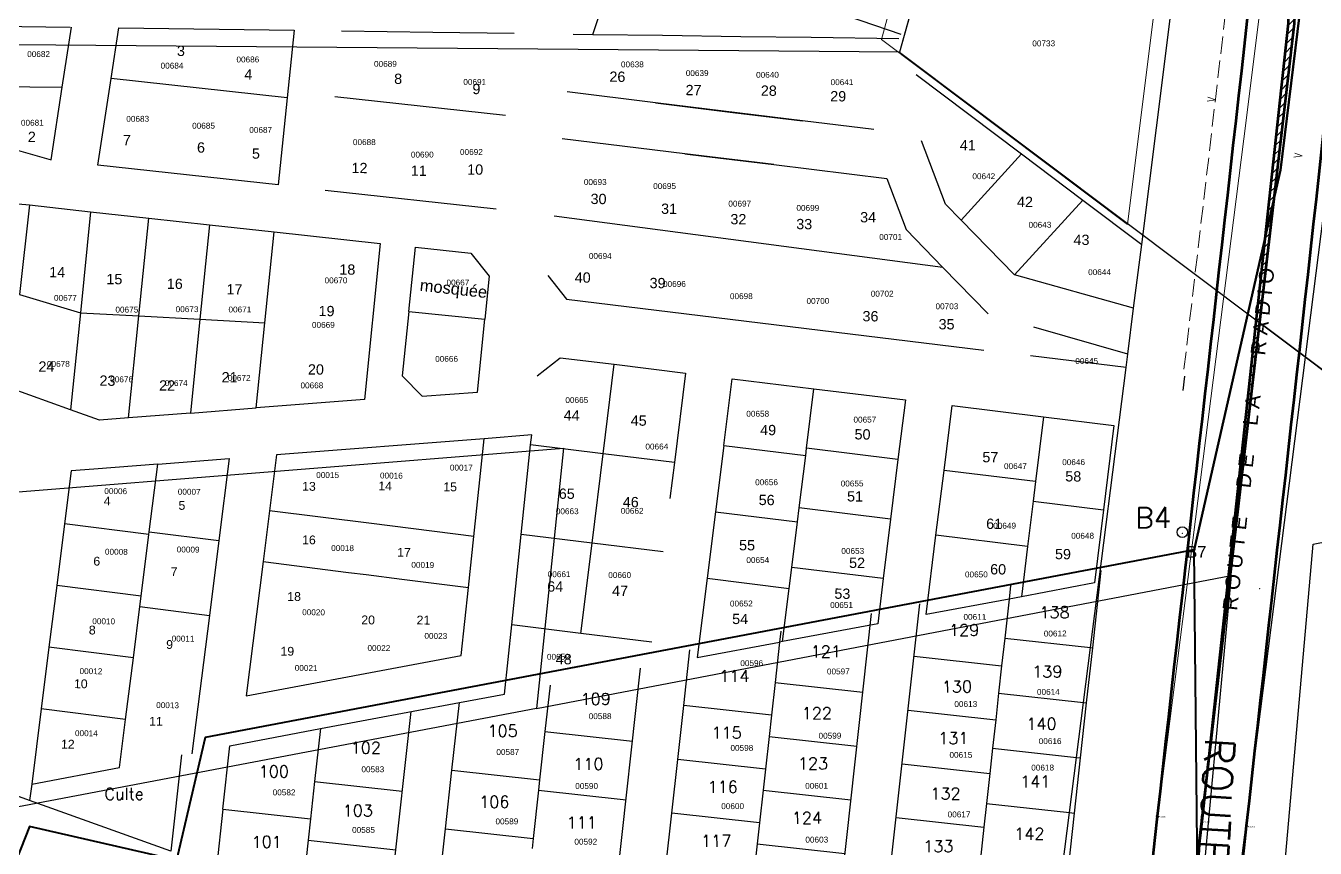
# Model space of a CAD drawing. Header units: metres. Extents: x 0 to 1324930, y 0 to 1631912.
# Drawn here: x 253410.3 to 253629.8, y 1630936.3 to 1631076.2 of the extents above; entities that cross this region are included whole.
import ezdxf
from ezdxf.enums import TextEntityAlignment as Align

# ---------------------------------------------------------------- set-up
doc = ezdxf.new("R2010")
doc.units = ezdxf.units.M
doc.header["$MEASUREMENT"] = 0
doc.linetypes.add('DGN Style 3', pattern=[4.156684, 2.96906, -1.187624])
for name, color, linetype, lineweight in [('[CPT ]PLATEAU$2-NOM (14)', 7, 'Continuous', 0), ('LESTF', 1, 'Continuous', 0), ('LimiteTF', 4, 'Continuous', 13), ('LOTIS', 7, 'Continuous', 0), ('morcellements', 5, 'Continuous', 13), ('numéros', 5, 'Continuous', 0), ('Voirie', 252, 'Continuous', 0)]:
    doc.layers.add(name, color=color, linetype=linetype, lineweight=lineweight)
for name, color, linetype in [('A_revoir_niveau_0', 7, 'Continuous'), ('limites_parcelles', 7, 'Continuous'), ('limites_sections', 7, 'Continuous'), ('limites_tf', 7, 'Continuous'), ('numero_lot', 7, 'Continuous'), ('numero_parcelle', 7, 'Continuous'), ('toponymie', 7, 'Continuous')]:
    doc.layers.add(name, color=color, linetype=linetype)
doc.layers.add('Lignes HT Vectorisées', color=6, linetype='Continuous', lineweight=0, true_color=0xff00ff)
doc.styles.get("Standard").update_dxf_attribs({"font": 'txt.shx'})
doc.styles.add('Style-Arial', font='arial.ttf')
doc.styles.add('Style-WORKING', font='WORKING.shx')

# ---------------------------------------------------------------- blocks, each defined once
blk = doc.blocks.new('*U84')
at = {"layer": 'LimiteTF', "color": 5, "linetype": 'Continuous', "lineweight": 30}
for p, q in [((-172.204134, 175.614969), (-143.154134, 181.324969)), ((-183.874134, 43.544969), (-172.204134, 175.614969))]:
    blk.add_line(p, q, dxfattribs=at)

msp = doc.modelspace()

# ---------------------------------------------------------------- hatches: boundary and pattern name
at = {"layer": 'voirie', "linetype": 'Continuous', "lineweight": 0}
h = msp.add_hatch(dxfattribs=at)
h.set_pattern_fill('HATCH', style=0, pattern_type=2)
h.set_pattern_definition([(44.628, (253610.4372, 1630940.8711), (-0.702501, 0.711683), [])])
h.paths.add_polyline_path([(253610.43722, 1630940.8711), (253610.52885, 1630941.65491), (253610.55743, 1630941.9033), (253610.6595, 1630942.7834), (253610.74381, 1630943.51963), (253610.83593, 1630944.28185), (253610.96553, 1630945.39767), (253611.11778, 1630946.7048), (253611.30402, 1630948.30122), (253611.55842, 1630950.50224), (253611.80602, 1630952.59608), (253612.0807, 1630954.97542), (253612.36107, 1630957.3486), (253612.86855, 1630961.7227), (253616.11986, 1630989.55966), (253626.25528, 1631076.52226), (253627.42188, 1631106.64633), (253625.64586, 1631132.98641), (253626.37453, 1631106.75013), (253625.12978, 1631076.60357)])
h = msp.add_hatch(dxfattribs=at)
h.set_pattern_fill('HATCH', style=0, pattern_type=2)
h.set_pattern_definition([(44.628, (253596.0676, 1630814.1886), (-0.702501, 0.711683), [])])
h.paths.add_polyline_path([(253596.53554, 1630823.60088), (253593.9391, 1630799.97724), (253595.27206, 1630799.96659), (253597.61327, 1630823.40288), (253610.43722, 1630940.8711)])

# ---------------------------------------------------------------- linework, layer by layer
at = {"layer": 'A_revoir_niveau_0', "ltscale": 39.37}
for p, q in [((253545.36166, 1630895.99321), (253554.22698, 1630976.19984)), ((253554.20435, 1630903.14601), (253562.46154, 1630977.85067)), ((253508.57951, 1630909.24964), (253514.95136, 1630966.89727)), ((253471.79735, 1630922.50607), (253475.88898, 1630959.52405)), ((253443.85788, 1630942.91529), (253442.7588, 1630932.97167))]:
    msp.add_line(p, q, dxfattribs=at)
at = {"layer": 'A_revoir_niveau_0', "color": 7, "ltscale": 39.37, "flags": 128}
msp.add_lwpolyline([(253607.52287, 1631016.5787), (253607.20114, 1631014.12527)], dxfattribs=at)
at = {"layer": 'A_revoir_niveau_0', "color": 7, "ltscale": 39.37}
msp.add_circle((253607.14324, 1630990.04731), 0.9, dxfattribs=at)
at = {"layer": 'LESTF', "ltscale": 39.37}
for p in [(253607.15429, 1630989.81561), (253620.32624, 1630980.40981)]:
    msp.add_point(p, dxfattribs=at)
at = {"layer": 'Lignes HT Vectorisées', "color": 5, "flags": 128}
msp.add_lwpolyline([(253756.66915, 1629670.28747), (253861.6214, 1629827.96483), (253775.88294, 1630131.98512), (253683.84738, 1630461.07475), (253586.37462, 1630811.1062), (253617.63126, 1631056.92065), (253648.5016, 1631303.4799), (253822.38623, 1631416.29853), (253967.16361, 1631512.85749)], dxfattribs=at)
at = {"layer": 'limites_parcelles'}
for p, q in [((253602.74925, 1631058.79846), (253612.42697, 1631136.09373)), ((253506.81728, 1631074.6968), (253512.22724, 1631090.80559)), ((253512.22724, 1631090.80559), (253559.24909, 1631074.7535)), ((253401.39788, 1631076.124), (253417.83813, 1631075.90143)), ((253416.52178, 1631065.69481), (253418.07057, 1631075.89828)), ((253424.83939, 1631067.18362), (253426.14559, 1631075.78896)), ((253426.14559, 1631075.78896), (253456.01344, 1631075.3846)), ((253456.01344, 1631075.3846), (253454.82123, 1631063.9026)), ((253464.06321, 1631075.27562), (253479.56216, 1631075.06579)), ((253479.56216, 1631075.06579), (253493.43342, 1631074.87799)), ((253503.47451, 1631074.74206), (253506.81728, 1631074.6968)), ((253506.81728, 1631074.6968), (253518.68677, 1631074.53611)), ((253518.68677, 1631074.53611), (253531.99363, 1631074.35596)), ((253531.99363, 1631074.35596), (253543.96838, 1631074.19384)), ((253543.96838, 1631074.19384), (253558.92098, 1631073.99141)), ((253422.60308, 1631052.45075), (253424.83939, 1631067.18362)), ((253454.82123, 1631063.9026), (253424.83939, 1631067.18362)), ((253561.85311, 1631067.86252), (253579.77392, 1631054.35972)), ((253402.05201, 1631065.89071), (253416.52178, 1631065.69481)), ((253414.65301, 1631053.38332), (253416.52178, 1631065.69481)), ((253462.88861, 1631064.1375), (253491.96518, 1631060.95542)), ((253517.499, 1631063.06041), (253502.43653, 1631064.89938)), ((253454.82123, 1631063.9026), (253453.28353, 1631049.09328)), ((253517.499, 1631063.06041), (253530.64289, 1631061.43556)), ((253542.48303, 1631060.01012), (253517.499, 1631063.06041)), ((253530.64289, 1631061.43556), (253542.48303, 1631060.01012)), ((253554.64483, 1631058.52529), (253542.48303, 1631060.01012)), ((253600.22542, 1631038.95011), (253602.74925, 1631058.79846)), ((253401.07844, 1631057.21827), (253414.65301, 1631053.38332)), ((253522.4545, 1631054.39601), (253501.59741, 1631056.94244)), ((253566.84502, 1631045.84907), (253562.77669, 1631056.58423)), ((253522.4545, 1631054.39601), (253525.68382, 1631053.9781)), ((253537.61541, 1631052.54502), (253522.4545, 1631054.39601)), ((253525.68382, 1631053.9781), (253537.61541, 1631052.54502)), ((253569.50538, 1631043.11995), (253579.77392, 1631054.35972)), ((253579.77392, 1631054.35972), (253590.18882, 1631046.5124)), ((253632.51326, 1631055.04284), (253601.63646, 1630812.21548)), ((253453.28353, 1631049.09328), (253422.60308, 1631052.45075)), ((253537.61541, 1631052.54502), (253556.86076, 1631050.19536)), ((253556.86076, 1631050.19536), (253560.12757, 1631041.49637)), ((253461.23616, 1631048.22299), (253490.34658, 1631045.03734)), ((253578.58245, 1631033.80827), (253590.18882, 1631046.5124)), ((253590.18882, 1631046.5124), (253600.22542, 1631038.95011)), ((253409.02973, 1631045.88838), (253410.92483, 1631045.681)), ((253410.92483, 1631045.681), (253409.26297, 1631030.47745)), ((253410.92483, 1631045.681), (253421.34994, 1631044.54014)), ((253421.34994, 1631044.54014), (253419.6032, 1631027.36176)), ((253421.34994, 1631044.54014), (253431.26127, 1631043.45551)), ((253569.50538, 1631043.11995), (253566.84502, 1631045.84907)), ((253429.56882, 1631026.81116), (253431.26127, 1631043.45551)), ((253431.26127, 1631043.45551), (253441.57933, 1631042.32637)), ((253441.57933, 1631042.32637), (253439.94341, 1631026.23796)), ((253441.57933, 1631042.32637), (253452.56663, 1631041.12399)), ((253566.39796, 1631035.06802), (253500.20886, 1631043.77548)), ((253578.58245, 1631033.80827), (253569.50538, 1631043.11995)), ((253450.99092, 1631025.62758), (253452.56663, 1631041.12399)), ((253452.56663, 1631041.12399), (253470.64951, 1631039.14511)), ((253560.12757, 1631041.49637), (253566.39796, 1631035.06802)), ((253470.64951, 1631039.14511), (253467.95092, 1631012.60582)), ((253475.50195, 1631027.55523), (253476.61407, 1631038.49239)), ((253476.61407, 1631038.49239), (253486.03128, 1631037.46183)), ((253598.85145, 1631028.14463), (253600.22542, 1631038.95011)), ((253486.03128, 1631037.46183), (253489.18048, 1631033.56933)), ((253489.18048, 1631033.56933), (253488.43745, 1631026.262)), ((253499.14279, 1631033.66653), (253502.33746, 1631029.65166)), ((253566.39796, 1631035.06802), (253574.1055, 1631027.16633)), ((253598.85145, 1631028.14463), (253578.58245, 1631033.80827)), ((253409.26297, 1631030.47745), (253419.6032, 1631027.36176)), ((253502.33746, 1631029.65166), (253573.35042, 1631020.98171)), ((253419.6032, 1631027.36176), (253417.92566, 1631010.86393)), ((253419.6032, 1631027.36176), (253429.56882, 1631026.81116)), ((253427.80635, 1631009.47813), (253429.56882, 1631026.81116)), ((253429.56882, 1631026.81116), (253439.94341, 1631026.23796)), ((253475.50195, 1631027.55523), (253474.38983, 1631016.61807)), ((253475.50195, 1631027.55523), (253488.43745, 1631026.262)), ((253597.85882, 1631020.3382), (253598.85145, 1631028.14463)), ((253439.94341, 1631026.23796), (253438.32254, 1631010.29745)), ((253439.94341, 1631026.23796), (253450.99092, 1631025.62758)), ((253449.52082, 1631011.16992), (253450.99092, 1631025.62758)), ((253487.1781, 1631013.87689), (253488.43745, 1631026.262)), ((253597.85882, 1631020.3382), (253581.89162, 1631024.92813)), ((253597.56473, 1631018.02539), (253597.85882, 1631020.3382)), ((253497.34517, 1631016.62065), (253501.23086, 1631019.71253)), ((253501.23086, 1631019.71253), (253510.45237, 1631018.58668)), ((253508.5624, 1631003.36231), (253510.45237, 1631018.58668)), ((253510.45237, 1631018.58668), (253522.61575, 1631017.10165)), ((253597.56473, 1631018.02539), (253581.29144, 1631020.01219)), ((253591.51198, 1630970.42422), (253597.56473, 1631018.02539)), ((253474.38983, 1631016.61807), (253477.7821, 1631013.14485)), ((253522.61575, 1631017.10165), (253520.69175, 1631001.88282)), ((253529.11949, 1631004.79439), (253530.55289, 1631016.13261)), ((253530.55289, 1631016.13261), (253544.44297, 1631014.43678)), ((253417.92566, 1631010.86393), (253407.52459, 1631014.57396)), ((253477.7821, 1631013.14485), (253487.1781, 1631013.87689)), ((253543.18851, 1631004.30338), (253544.44297, 1631014.43678)), ((253544.44297, 1631014.43678), (253560.00558, 1631012.53674)), ((253467.95092, 1631012.60582), (253449.52082, 1631011.16992)), ((253560.00558, 1631012.53674), (253558.75112, 1631002.40334)), ((253566.58311, 1631000.53133), (253567.94924, 1631011.5669)), ((253567.94924, 1631011.5669), (253583.50442, 1631009.66778)), ((253422.88555, 1631009.09475), (253417.92566, 1631010.86393)), ((253427.80635, 1631009.47813), (253422.88555, 1631009.09475)), ((253438.32254, 1631010.29745), (253427.80635, 1631009.47813)), ((253438.32254, 1631010.29745), (253449.52082, 1631011.16992)), ((253583.50442, 1631009.66778), (253582.15681, 1630998.62994)), ((253583.50442, 1631009.66778), (253595.4757, 1631008.20621)), ((253595.4757, 1631008.20621), (253593.72369, 1630993.85603)), ((253488.30326, 1631005.94033), (253453.0013, 1631003.18993)), ((253486.54727, 1630989.28916), (253488.30326, 1631005.94033)), ((253496.41425, 1631006.57226), (253488.30326, 1631005.94033)), ((253494.63077, 1630989.66037), (253496.23432, 1631004.86603)), ((253496.23432, 1631004.86603), (253496.41425, 1631006.57226)), ((253508.5624, 1631003.36231), (253496.23432, 1631004.86603)), ((253529.11949, 1631004.79439), (253527.68909, 1630993.47999)), ((253529.11949, 1631004.79439), (253543.03892, 1631003.09497)), ((253432.79468, 1631001.61563), (253444.93914, 1631002.56181)), ((253444.93914, 1631002.56181), (253443.17504, 1630988.60775)), ((253453.0013, 1631003.18993), (253451.7993, 1630993.68209)), ((253506.67888, 1630988.18985), (253508.5624, 1631003.36231)), ((253520.69175, 1631001.88282), (253508.5624, 1631003.36231)), ((253541.93416, 1630994.17077), (253543.03892, 1631003.09497)), ((253543.03892, 1631003.09497), (253543.18851, 1631004.30338)), ((253558.75112, 1631002.40334), (253543.18851, 1631004.30338)), ((253418.05247, 1631000.46705), (253416.91383, 1630991.46039)), ((253421.91107, 1631000.76768), (253418.05247, 1631000.46705)), ((253432.79468, 1631001.61563), (253421.91107, 1631000.76768)), ((253431.33936, 1630990.10405), (253432.79468, 1631001.61563)), ((253520.69175, 1631001.88282), (253519.91713, 1630995.75563)), ((253558.75112, 1631002.40334), (253557.49677, 1630992.27074)), ((253565.21866, 1630989.50945), (253566.58311, 1631000.53133)), ((253582.15681, 1630998.62994), (253566.58311, 1631000.53133)), ((253582.15681, 1630998.62994), (253581.75241, 1630995.3176)), ((253541.63783, 1630991.777), (253541.93416, 1630994.17077)), ((253557.49677, 1630992.27074), (253541.93416, 1630994.17077)), ((253581.75241, 1630995.3176), (253580.81088, 1630987.6058)), ((253581.75241, 1630995.3176), (253593.72369, 1630993.85603)), ((253593.72369, 1630993.85603), (253592.20358, 1630981.40527)), ((253451.7993, 1630993.68209), (253450.7055, 1630985.03017)), ((253469.12855, 1630991.49128), (253451.7993, 1630993.68209)), ((253527.68909, 1630993.47999), (253526.26179, 1630982.19006)), ((253527.68909, 1630993.47999), (253541.63783, 1630991.777)), ((253540.67975, 1630984.03772), (253541.63783, 1630991.777)), ((253557.49677, 1630992.27074), (253556.24236, 1630982.13769)), ((253416.91383, 1630991.46039), (253415.58779, 1630980.97141)), ((253431.28121, 1630989.64404), (253416.91383, 1630991.46039)), ((253429.95516, 1630979.15505), (253431.28121, 1630989.64404)), ((253431.28121, 1630989.64404), (253431.33936, 1630990.10405)), ((253431.33936, 1630990.10405), (253443.17504, 1630988.60775)), ((253486.54727, 1630989.28916), (253469.12855, 1630991.49128)), ((253493.00624, 1630974.25582), (253494.63077, 1630989.66037)), ((253506.67888, 1630988.18985), (253494.63077, 1630989.66037)), ((253563.54924, 1630976.02397), (253565.21866, 1630989.50945)), ((253580.81088, 1630987.6058), (253565.21866, 1630989.50945)), ((253443.17504, 1630988.60775), (253441.56529, 1630975.87467)), ((253485.63248, 1630980.61462), (253486.54727, 1630989.28916)), ((253504.77073, 1630972.81896), (253506.67888, 1630988.18985)), ((253518.77402, 1630986.71359), (253506.67888, 1630988.18985)), ((253580.81088, 1630987.6058), (253579.76875, 1630979.07)), ((253450.7055, 1630985.03017), (253447.81779, 1630962.18842)), ((253450.7055, 1630985.03017), (253465.24182, 1630983.19246)), ((253465.24182, 1630983.19246), (253468.21376, 1630982.81674)), ((253468.21376, 1630982.81674), (253474.32597, 1630982.04401)), ((253540.23976, 1630980.48349), (253540.67975, 1630984.03772)), ((253556.24236, 1630982.13769), (253540.67975, 1630984.03772)), ((253593.28567, 1630983.53973), (253591.83209, 1630970.38884)), ((253415.58779, 1630980.97141), (253414.26172, 1630970.48223)), ((253429.95516, 1630979.15505), (253415.58779, 1630980.97141)), ((253474.32597, 1630982.04401), (253485.63248, 1630980.61462)), ((253484.41431, 1630969.06336), (253485.63248, 1630980.61462)), ((253526.26179, 1630982.19006), (253524.55649, 1630968.70112)), ((253526.26179, 1630982.19006), (253540.23976, 1630980.48349)), ((253556.24236, 1630982.13769), (253555.29358, 1630974.47356)), ((253577.90132, 1630980.94597), (253577.64999, 1630978.6721)), ((253592.20358, 1630981.40527), (253579.76875, 1630979.07)), ((253429.72961, 1630977.37096), (253429.95516, 1630979.15505)), ((253539.11974, 1630971.4361), (253540.23976, 1630980.48349)), ((253577.64999, 1630978.6721), (253563.54924, 1630976.02397)), ((253577.64999, 1630978.6721), (253576.91666, 1630972.03746)), ((253579.76875, 1630979.07), (253577.64999, 1630978.6721)), ((253428.6291, 1630968.66587), (253429.72961, 1630977.37096)), ((253429.72961, 1630977.37096), (253441.56529, 1630975.87467)), ((253441.56529, 1630975.87467), (253438.58674, 1630952.31438)), ((253491.76723, 1630962.5069), (253493.00624, 1630974.25582)), ((253504.77073, 1630972.81896), (253493.00624, 1630974.25582)), ((253555.29358, 1630974.47356), (253539.11974, 1630971.4361)), ((253516.8312, 1630971.34595), (253504.77073, 1630972.81896)), ((253538.79697, 1630973.19298), (253538.59182, 1630971.33696)), ((253576.91666, 1630972.03746), (253576.3924, 1630967.29435)), ((253576.91666, 1630972.03746), (253591.51198, 1630970.42422)), ((253414.26172, 1630970.48223), (253412.9356, 1630959.99263)), ((253428.6291, 1630968.66587), (253414.26172, 1630970.48223)), ((253522.30161, 1630960.54765), (253523.34741, 1630970.00925)), ((253524.55649, 1630968.70112), (253538.59182, 1630971.33696)), ((253538.59182, 1630971.33696), (253537.83193, 1630964.462)), ((253539.11974, 1630971.4361), (253538.59182, 1630971.33696)), ((253590.32183, 1630961.06438), (253591.51198, 1630970.42422)), ((253591.83209, 1630970.38884), (253590.79566, 1630961.012)), ((253591.51198, 1630970.42422), (253591.83209, 1630970.38884)), ((253427.30297, 1630958.17627), (253428.6291, 1630968.66587)), ((253447.81779, 1630962.18842), (253484.41431, 1630969.06336)), ((253561.47696, 1630968.94297), (253576.3924, 1630967.29435)), ((253576.3924, 1630967.29435), (253575.88023, 1630962.66062)), ((253499.53366, 1630964.00182), (253498.66345, 1630956.12883)), ((253537.83193, 1630964.462), (253537.21705, 1630958.89903)), ((253537.83193, 1630964.462), (253552.74736, 1630962.81338)), ((253460.47119, 1630956.6277), (253484.11181, 1630961.06877)), ((253482.8382, 1630949.54612), (253484.11181, 1630961.06877)), ((253484.11181, 1630961.06877), (253491.76723, 1630962.5069)), ((253575.88023, 1630962.66062), (253575.38124, 1630958.14622)), ((253575.88023, 1630962.66062), (253590.32183, 1630961.06438)), ((253589.13167, 1630951.70453), (253590.32183, 1630961.06438)), ((253590.79566, 1630961.012), (253589.75923, 1630951.63517)), ((253590.32183, 1630961.06438), (253590.79566, 1630961.012)), ((253412.9356, 1630959.99263), (253411.31726, 1630947.1916)), ((253427.30297, 1630958.17627), (253412.9356, 1630959.99263)), ((253521.29046, 1630951.39952), (253522.30161, 1630960.54765)), ((253537.21705, 1630958.89903), (253522.30161, 1630960.54765)), ((253537.21705, 1630958.89903), (253536.82078, 1630955.31386)), ((253560.46581, 1630959.79484), (253575.38124, 1630958.14622)), ((253426.26937, 1630950.00047), (253427.30297, 1630958.17627)), ((253445.05339, 1630953.73135), (253460.47119, 1630956.6277)), ((253460.47119, 1630956.6277), (253459.47623, 1630947.62612)), ((253575.38124, 1630958.14622), (253574.84379, 1630953.28379)), ((253498.66345, 1630956.12883), (253497.75363, 1630947.8975)), ((253498.66345, 1630956.12883), (253513.57889, 1630954.48021)), ((253536.82078, 1630955.31386), (253536.2059, 1630949.7509)), ((253536.82078, 1630955.31386), (253551.73621, 1630953.66525)), ((253436.83057, 1630952.18663), (253435.01519, 1630935.7625)), ((253443.85788, 1630942.91529), (253445.05339, 1630953.73135)), ((253574.84379, 1630953.28379), (253574.37009, 1630948.99808)), ((253574.84379, 1630953.28379), (253589.13167, 1630951.70453)), ((253411.31726, 1630947.1916), (253426.26937, 1630950.00047)), ((253520.27931, 1630942.25138), (253521.29046, 1630951.39952)), ((253536.2059, 1630949.7509), (253521.29046, 1630951.39952)), ((253559.45465, 1630950.6467), (253574.37009, 1630948.99808)), ((253587.94152, 1630942.34469), (253589.13167, 1630951.70453)), ((253589.75923, 1630951.63517), (253588.7228, 1630942.25833)), ((253589.13167, 1630951.70453), (253589.75923, 1630951.63517)), ((253410.96803, 1630944.42919), (253399.04569, 1630948.72604)), ((253459.47623, 1630947.62612), (253458.77332, 1630941.26668)), ((253459.47623, 1630947.62612), (253474.39167, 1630945.9775)), ((253481.73912, 1630939.60249), (253482.8382, 1630949.54612)), ((253482.8382, 1630949.54612), (253497.75363, 1630947.8975)), ((253497.75363, 1630947.8975), (253497.56437, 1630946.1852)), ((253536.2059, 1630949.7509), (253535.80962, 1630946.16573)), ((253574.37009, 1630948.99808), (253573.80736, 1630943.90695)), ((253411.31726, 1630947.1916), (253410.96803, 1630944.42919)), ((253497.56437, 1630946.1852), (253496.65455, 1630937.95387)), ((253497.56437, 1630946.1852), (253512.47981, 1630944.53659)), ((253535.80962, 1630946.16573), (253535.19474, 1630940.60276)), ((253535.80962, 1630946.16573), (253550.72506, 1630944.51711)), ((253435.01519, 1630935.7625), (253410.96803, 1630944.42919)), ((253573.80736, 1630943.90695), (253573.35894, 1630939.84995)), ((253573.80736, 1630943.90695), (253587.94152, 1630942.34469)), ((253443.85788, 1630942.91529), (253442.7588, 1630932.97167)), ((253443.85788, 1630942.91529), (253458.77332, 1630941.26668)), ((253458.77332, 1630941.26668), (253458.37715, 1630937.6825)), ((253519.26815, 1630933.10325), (253520.27931, 1630942.25138)), ((253535.19474, 1630940.60276), (253520.27931, 1630942.25138)), ((253558.4435, 1630941.49857), (253573.35894, 1630939.84995)), ((253586.75136, 1630932.98484), (253587.94152, 1630942.34469)), ((253588.7228, 1630942.25833), (253587.68637, 1630932.88149)), ((253587.94152, 1630942.34469), (253588.7228, 1630942.25833)), ((253480.64004, 1630929.65887), (253481.73912, 1630939.60249)), ((253481.73912, 1630939.60249), (253496.65455, 1630937.95387)), ((253535.19474, 1630940.60276), (253534.79847, 1630937.0176)), ((253573.35894, 1630939.84995), (253572.77093, 1630934.53011)), ((253458.37715, 1630937.6825), (253457.27808, 1630927.73887)), ((253458.37715, 1630937.6825), (253473.29259, 1630936.03388)), ((253496.65455, 1630937.95387), (253496.46529, 1630936.24158)), ((253534.79847, 1630937.0176), (253534.18359, 1630931.45463)), ((253534.79847, 1630937.0176), (253549.71391, 1630935.36898))]:
    msp.add_line(p, q, dxfattribs=at)
at = {"layer": 'limites_sections', "color": 112, "linetype": 'Continuous', "lineweight": 40, "flags": 128}
for points in [[(253674.5907, 1631377.4081), (253696.53778, 1631631.55299), (253757.0504, 1631605.0124), (254274.3391, 1631378.1314), (254391.23009, 1631349.84463), (254373.7007, 1631270.31254), (254242.09831, 1630809.46707), (253976.91465, 1630881.7928), (253928.21617, 1630961.4925), (253736.80282, 1630938.19152), (253609.69659, 1630931.39724), (253609.13338, 1630987.02081), (253623.83294, 1631051.57557), (253646.24496, 1631234.3197), (253674.5907, 1631377.4081)], [(253674.5907, 1631377.4081), (253674.5907, 1631377.4081), (253646.24496, 1631234.3197), (253623.83294, 1631051.57557), (253609.13338, 1630987.02081), (253440.8197, 1630955.12805), (253435.96744, 1630934.25587), (253410.92475, 1630940.01054), (253397.39785, 1630905.71798), (253240.05138, 1630964.26042), (253159.01481, 1630953.40082), (252902.30241, 1631004.37349), (252917.51176, 1631033.5123), (252933.61556, 1631071.63649), (253042.66668, 1631330.25656), (253197.29417, 1631271.36535), (253325.36771, 1631355.40524), (253397.01519, 1631407.23807), (253416.95279, 1631422.23584), (253456.97, 1631424.24), (253481.6913, 1631407.08604), (253494.99374, 1631402.64405), (253581.47345, 1631387.19123), (253674.5907, 1631377.4081)]]:
    msp.add_lwpolyline(points, close=True, dxfattribs=at)
at = {"layer": 'limites_tf', "color": 5, "linetype": 'Continuous', "lineweight": 30}
for p, q in [((253592.18836, 1631190.52332), (253558.9987, 1631071.68648)), ((253558.9987, 1631071.68648), (253408.56362, 1631072.92048)), ((253639.22061, 1631011.45904), (253620.76449, 1631025.31498)), ((253400.03125, 1630996.20678), (253501.79879, 1631004.31426)), ((253501.79879, 1631004.31426), (253497.20729, 1630960.03449)), ((253497.20729, 1630960.03449), (253615.47424, 1630982.69001)), ((253615.47424, 1630982.69001), (253603.52486, 1630855.00838)), ((253497.20729, 1630960.03449), (253393.83143, 1630940.42769))]:
    msp.add_line(p, q, dxfattribs=at)
at = {"layer": 'limites_tf', "color": 5, "linetype": 'Continuous', "lineweight": 30, "flags": 128}
msp.add_lwpolyline([(253665.29802, 1630991.89108), (253758.10333, 1631011.35676), (253790.77438, 1631110.81562), (253792.4812, 1631183.44564), (253745.99762, 1631186.00365), (253685.18485, 1631179.95946), (253665.03003, 1631182.24737), (253665.40757, 1631185.35132), (253640.19928, 1631185.14728), (253592.19495, 1631190.52574), (253559.00135, 1631071.69001), (253620.7656, 1631025.31646), (253639.22126, 1631011.4599), (253665.0629, 1630992.06752), (253665.08925, 1630992.07251), (253665.08721, 1630992.04928), (253665.29802, 1630991.89108)], close=True, dxfattribs=at)
at = {"layer": 'LOTIS', "color": 7, "linetype": 'DGN Style 3', "lineweight": 0}
msp.add_line((253607.42557, 1631017.74071), (253623.2331, 1631153.19475), dxfattribs=at)
at = {"layer": 'LOTIS', "color": 7, "linetype": 'Continuous', "lineweight": 13, "transparency": 33554534, "flags": 128}
for points in [[(253611.50358, 1631063.998), (253612.77557, 1631063.57882), (253611.36996, 1631063.33519)], [(253626.26692, 1631054.48174), (253627.52962, 1631054.03536), (253626.1191, 1631053.82196)]]:
    msp.add_lwpolyline(points, dxfattribs=at)
at = {"layer": 'morcellements', "color": 2, "linetype": 'Continuous', "lineweight": 13, "flags": 128}
msp.add_lwpolyline([(253566.09731, 1631111.52186), (253604.81152, 1631098.25164), (253597.78424, 1631042.38491), (253555.95943, 1631073.80457), (253566.15, 1631111.49)], dxfattribs=at)
at = {"layer": 'voirie', "color": 7, "linetype": 'Continuous', "lineweight": 80}
msp.add_line((253625.12978, 1631076.60357), (253610.43722, 1630940.8711), dxfattribs=at)
at = {"layer": 'voirie', "color": 7, "linetype": 'Continuous', "lineweight": 80, "flags": 128}
for points in [[(253610.43722, 1630940.8711), (253610.52885, 1630941.65491), (253610.55743, 1630941.9033), (253610.6595, 1630942.78341), (253610.74381, 1630943.51964), (253610.83593, 1630944.28185), (253610.96553, 1630945.39767), (253611.11778, 1630946.7048), (253611.30402, 1630948.30122), (253611.55842, 1630950.50224), (253611.80602, 1630952.59608), (253612.0807, 1630954.97542), (253612.36107, 1630957.3486), (253612.86855, 1630961.7227), (253616.11986, 1630989.55966), (253626.25528, 1631076.52226), (253627.42188, 1631106.64633), (253625.64586, 1631132.98641), (253626.37453, 1631106.75013), (253625.12978, 1631076.60357), (253610.43722, 1630940.8711), (253610.43722, 1630940.8711)], [(253596.53554, 1630823.60088), (253593.9391, 1630799.97724), (253595.27206, 1630799.96659), (253597.61327, 1630823.40288), (253610.43722, 1630940.8711), (253596.53554, 1630823.60088)]]:
    msp.add_lwpolyline(points, close=True, dxfattribs=at)
for points in [[(253593.9391, 1630799.97724), (253595.27206, 1630799.96659), (253597.61327, 1630823.40288), (253610.43722, 1630940.8711), (253626.25528, 1631076.52226)], [(253593.9391, 1630799.97724), (253596.53554, 1630823.60088), (253610.43722, 1630940.8711)]]:
    msp.add_lwpolyline(points, dxfattribs=at)
at = {"layer": 'voirie', "color": 7, "linetype": 'Continuous', "lineweight": 80}
for points, knots in [([(253509.79424, 1631705.45967), (253517.19133, 1631698.26183), (253524.58842, 1631691.06398), (253531.98551, 1631683.86614), (253536.53707, 1631679.43718), (253539.19305, 1631673.46374), (253542.06174, 1631667.69638), (253546.32894, 1631659.11739), (253549.88022, 1631650.58451), (253552.44475, 1631641.32641), (253554.62845, 1631633.44311), (253556.05055, 1631625.52684), (253556.27314, 1631617.50005), (253556.4637, 1631610.62806), (253556.41552, 1631603.68822), (253555.55907, 1631596.85225), (253554.69749, 1631589.97535), (253553.84094, 1631583.10189), (253552.78927, 1631576.2538), (253550.60242, 1631562.0138), (253548.39262, 1631547.77983), (253546.20181, 1631533.54066), (253543.85736, 1631518.30284), (253541.57784, 1631503.05412), (253539.30575, 1631487.80847), (253538.21101, 1631480.46282), (253538.59499, 1631472.92124), (253539.62209, 1631465.52695), (253540.27343, 1631460.83781), (253541.98443, 1631456.48638), (253544.21241, 1631452.16186), (253547.09407, 1631446.56856), (253550.61924, 1631441.77757), (253554.63716, 1631437.14886), (253558.33768, 1631432.8858), (253563.82201, 1631430.96626), (253567.6753, 1631426.50099), (253576.09001, 1631416.74986), (253584.80686, 1631406.01882), (253584.49744, 1631393.81508), (253584.29182, 1631385.70537), (253583.48852, 1631377.5521), (253582.66425, 1631369.45547), (253581.35277, 1631356.57303), (253579.54627, 1631343.70771), (253578.47728, 1631330.81383), (253577.51631, 1631319.22304), (253578.23266, 1631307.50429), (253579.33151, 1631295.88455), (253580.49201, 1631283.61294), (253582.14539, 1631271.42567), (253585.34927, 1631259.47871), (253592.04268, 1631234.51963), (253601.07581, 1631210.54182), (253607.94021, 1631185.77348), (253609.98245, 1631178.40463), (253611.96935, 1631171.04747), (253613.59803, 1631163.54728), (253615.86122, 1631153.12505), (253617.19283, 1631142.61888), (253618.19236, 1631132.00978), (253618.97431, 1631123.7101), (253619.45108, 1631115.40974), (253619.42071, 1631107.10728), (253619.38392, 1631097.05167), (253619.25813, 1631086.95444), (253618.1368, 1631076.93698), (253613.08534, 1631031.80981), (253607.9208, 1630986.82337), (253602.87383, 1630941.76023), (253598.50564, 1630902.75775), (253594.65755, 1630863.69317), (253589.78885, 1630824.74971), (253588.77941, 1630816.67543), (253587.76996, 1630808.60114), (253586.76052, 1630800.52686)], [0, 0, 0, 0, 0.032868656, 0.032868656, 0.032868656, 0.053093321, 0.053093321, 0.053093321, 0.083177634, 0.083177634, 0.083177634, 0.108794489, 0.108794489, 0.108794489, 0.130725891, 0.130725891, 0.130725891, 0.1527886, 0.1527886, 0.1527886, 0.198666018, 0.198666018, 0.198666018, 0.247761027, 0.247761027, 0.247761027, 0.27141596, 0.27141596, 0.27141596, 0.286416896, 0.286416896, 0.286416896, 0.305819002, 0.305819002, 0.305819002, 0.323688417, 0.323688417, 0.323688417, 0.362711131, 0.362711131, 0.362711131, 0.388642756, 0.388642756, 0.388642756, 0.429902174, 0.429902174, 0.429902174, 0.46699181, 0.46699181, 0.46699181, 0.506162173, 0.506162173, 0.506162173, 0.587995279, 0.587995279, 0.587995279, 0.61234153, 0.61234153, 0.61234153, 0.646172962, 0.646172962, 0.646172962, 0.672639901, 0.672639901, 0.672639901, 0.704695625, 0.704695625, 0.704695625, 0.849101872, 0.849101872, 0.849101872, 0.974086502, 0.974086502, 0.974086502, 1, 1, 1, 1]), ([(253618.55824, 1630811.93265), (253615.63997, 1630812.82328), (253612.72169, 1630813.71392), (253609.80341, 1630814.60455), (253607.05162, 1630815.44437), (253604.28836, 1630818.63114), (253604.598, 1630821.48949), (253608.87948, 1630861.01292), (253613.67903, 1630900.534), (253618.0762, 1630940.07349), (253623.13628, 1630985.57397), (253628.26861, 1631030.97607), (253633.22377, 1631076.57602), (253634.31753, 1631086.64138), (253634.39086, 1631096.77214), (253634.41747, 1631106.86791), (253634.44129, 1631115.90721), (253633.98282, 1631124.94361), (253633.08346, 1631133.97814), (253632.01873, 1631144.67388), (253630.47772, 1631155.23103), (253628.29266, 1631165.75292), (253626.55485, 1631174.1211), (253624.46273, 1631182.35637), (253622.24574, 1631190.5837), (253615.78429, 1631214.56245), (253606.59298, 1631237.58606), (253600.20021, 1631261.73134), (253597.02759, 1631273.71423), (253595.43699, 1631285.93114), (253594.14985, 1631298.19839), (253593.06189, 1631308.5673), (253593.03743, 1631319.04618), (253593.55566, 1631329.43791), (253594.18821, 1631342.12203), (253596.8899, 1631354.52544), (253600.11073, 1631367.00814), (253602.25784, 1631375.32955), (253604.95445, 1631382.5885), (253611.01108, 1631389.97685), (253613.64233, 1631393.18665), (253616.79236, 1631396.78606), (253620.28523, 1631395.97577), (253624.37848, 1631395.0262), (253628.45969, 1631393.20247), (253632.60674, 1631392.01069), (253636.54384, 1631390.87924), (253640.4687, 1631389.65467), (253644.4538, 1631388.7467), (253649.76195, 1631387.53729), (253655.40542, 1631388.43188), (253660.81272, 1631389.2975), (253665.21546, 1631390.00231), (253669.48953, 1631390.98203), (253673.64437, 1631392.89826), (253678.23814, 1631395.01694), (253682.491, 1631397.4358), (253686.07303, 1631400.81374), (253690.2231, 1631404.72736), (253694.32327, 1631408.6534), (253698.38904, 1631412.63602), (253711.29332, 1631425.2764), (253724.0934, 1631438.01181), (253737.03345, 1631450.61692), (253740.95536, 1631454.43732), (253745.02888, 1631458.08556), (253749.10996, 1631461.74575), (253753.83581, 1631465.98421), (253758.82834, 1631469.83763), (253764.00603, 1631473.56729), (253774.84124, 1631481.37225), (253786.41248, 1631487.56758), (253798.46204, 1631493.48), (253808.96389, 1631498.63299), (253819.55777, 1631502.66611), (253830.92502, 1631505.69349), (253838.2665, 1631507.6487), (253845.65504, 1631508.61555), (253853.09052, 1631508.93165), (253861.20689, 1631509.27669), (253869.39863, 1631508.89186), (253877.51441, 1631507.75705), (253885.4398, 1631506.64885), (253893.54476, 1631505.62291), (253900.744, 1631502.22811), (253936.62922, 1631485.30643), (253972.51445, 1631468.38475), (254008.39968, 1631451.46308)], [0, 0, 0, 0, 0.008738248, 0.008738248, 0.008738248, 0.016977969, 0.016977969, 0.016977969, 0.130911466, 0.130911466, 0.130911466, 0.262021663, 0.262021663, 0.262021663, 0.290961855, 0.290961855, 0.290961855, 0.316873591, 0.316873591, 0.316873591, 0.347549798, 0.347549798, 0.347549798, 0.371946938, 0.371946938, 0.371946938, 0.443052896, 0.443052896, 0.443052896, 0.478341576, 0.478341576, 0.478341576, 0.508169358, 0.508169358, 0.508169358, 0.544577094, 0.544577094, 0.544577094, 0.568847772, 0.568847772, 0.568847772, 0.579391936, 0.579391936, 0.579391936, 0.591748551, 0.591748551, 0.591748551, 0.603479571, 0.603479571, 0.603479571, 0.619105246, 0.619105246, 0.619105246, 0.631827968, 0.631827968, 0.631827968, 0.645894731, 0.645894731, 0.645894731, 0.66219222, 0.66219222, 0.66219222, 0.713918545, 0.713918545, 0.713918545, 0.729595902, 0.729595902, 0.729595902, 0.747750107, 0.747750107, 0.747750107, 0.785740962, 0.785740962, 0.785740962, 0.818852057, 0.818852057, 0.818852057, 0.840236657, 0.840236657, 0.840236657, 0.863579545, 0.863579545, 0.863579545, 0.886374843, 0.886374843, 0.886374843, 1, 1, 1, 1])]:
    msp.add_open_spline(points, degree=3, knots=knots, dxfattribs=at)
for p in [(253602.87383, 1630941.76023), (253610.43722, 1630940.8711), (253618.0762, 1630940.07349)]:
    msp.add_point(p, dxfattribs=at)

# ---------------------------------------------------------------- block references
at = {"layer": 'limites_tf', "color": 5, "linetype": 'Continuous', "lineweight": 30}
msp.add_blockref('*U84', (253801.60151, 1630812.40108), dxfattribs=at)

# ---------------------------------------------------------------- texts
at = {"layer": '[CPT ]PLATEAU$2-NOM (14)', "color": 7, "insert": (253609.54, 1630986.6891), "char_height": 1.999996, "attachment_point": 5, "rotation": 0.2299859, "line_spacing_factor": 0.6, "style": 'Style-WORKING'}
msp.add_mtext('\\fArial|b0|i0|c00|p39;B7', dxfattribs=at)
at = {"layer": 'LESTF'}
msp.add_text('B4', height=3.501463, rotation=0.209829, dxfattribs=at).set_placement((253599.1377, 1630990.74432))
at = {"layer": 'numero_lot', "color": 7, "lineweight": 0}
for s, p in [('138', (253582.82721, 1630975.39536)), ('129', (253567.44016, 1630972.38589)), ('121', (253543.89799, 1630968.74011)), ('114', (253528.34407, 1630964.5572)), ('139', (253581.59187, 1630965.3202)), ('130', (253566.21241, 1630962.76724)), ('109', (253504.72816, 1630960.66514)), ('122', (253542.37223, 1630958.25529)), ('105', (253488.89182, 1630955.24266)), ('115', (253527.01605, 1630954.92656)), ('140', (253580.60096, 1630956.44225)), ('102', (253465.60958, 1630952.37491)), ('131', (253565.60061, 1630954.00391)), ('100', (253449.95995, 1630948.32894)), ('110', (253503.49348, 1630949.6079)), ('123', (253541.72375, 1630949.69082)), ('116', (253526.35158, 1630945.71646)), ('141', (253579.5453, 1630946.6215)), ('Culte', (253423.70389, 1630944.52105)), ('132', (253564.27172, 1630944.57114)), ('103', (253464.25616, 1630941.67691)), ('106', (253487.47967, 1630943.17051)), ('111', (253502.35391, 1630939.65019)), ('124', (253540.68152, 1630940.45191)), ('142', (253578.54089, 1630937.73355)), ('101', (253448.74193, 1630936.34586)), ('117', (253525.23826, 1630936.5368)), ('133', (253563.05512, 1630935.6187))]:
    msp.add_text(s, height=2.000836, rotation=0.209829, dxfattribs=at).set_placement(p)
at = {"layer": 'numero_lot', "color": 7, "linetype": 'Continuous', "lineweight": 0, "line_spacing_factor": 0.6, "style": 'Style-WORKING'}
for s, insert, char_height, attachment_point, rotation in [('\\fArial|b0|i0|c00|p39;3', (253436.71794, 1631071.88806), 1.749997, 5, 359.5100003), ('\\fArial|b0|i0|c00|p39;4', (253448.18569, 1631067.89204), 1.749997, 5, 359.5100003), ('\\fArial|b0|i0|c00|p39;26', (253510.99641, 1631067.48649), 1.749997, 5, 359.5100003), ('\\fArial|b0|i0|c00|p39;8', (253473.6854, 1631067.13013), 1.749997, 5, 359.5100003), ('\\fArial|b0|i0|c00|p39;9', (253487.00679, 1631065.39945), 1.749997, 5, 359.5100003), ('\\fArial|b0|i0|c00|p39;27', (253523.9568, 1631065.22464), 1.749997, 5, 359.5100003), ('\\fArial|b0|i0|c00|p39;28', (253536.7657, 1631065.11257), 1.749997, 5, 359.5100003), ('\\fArial|b0|i0|c00|p39;29', (253548.57092, 1631064.1607), 1.749997, 5, 359.5100003), ('\\fArial|b0|i0|c00|p39;2', (253411.33847, 1631057.26454), 1.749997, 5, 359.5100003), ('\\fArial|b0|i0|c00|p39;7', (253427.51573, 1631056.72048), 1.749997, 5, 359.5100003), ('\\fArial|b0|i0|c00|p39;6', (253440.13202, 1631055.4451), 1.749997, 5, 359.5100003), ('\\fArial|b0|i0|c00|p39;5', (253449.48317, 1631054.41215), 1.749997, 5, 359.5100003), ('\\fArial|b0|i0|c00|p39;41', (253570.63706, 1631055.84746), 1.749997, 5, 359.5100003), ('\\fArial|b0|i0|c00|p39;12', (253467.10826, 1631051.97507), 1.749997, 5, 359.5100003), ('\\fArial|b0|i0|c00|p39;11', (253477.19996, 1631051.5151), 1.749997, 5, 359.5100003), ('\\fArial|b0|i0|c00|p39;10', (253486.79855, 1631051.6973), 1.749997, 5, 359.5100003), ('\\fArial|b0|i0|c00|p39;30', (253507.79206, 1631046.69709), 1.749997, 5, 359.5100003), ('\\fArial|b0|i0|c00|p39;42', (253580.36404, 1631046.20907), 1.749997, 5, 359.5100003), ('\\fArial|b0|i0|c00|p39;31', (253519.79578, 1631045.0279), 1.749997, 5, 359.5100003), ('\\fArial|b0|i0|c00|p39;32', (253531.58967, 1631043.25599), 1.749997, 5, 359.5100003), ('\\fArial|b0|i0|c00|p39;34', (253553.67152, 1631043.58309), 1.749997, 5, 359.5100003), ('\\fArial|b0|i0|c00|p39;33', (253542.79302, 1631042.42284), 1.749997, 5, 359.5100003), ('\\fArial|b0|i0|c00|p39;43', (253589.98272, 1631039.74635), 1.749997, 5, 359.5100003), ('\\fArial|b0|i0|c00|p39;18', (253465.03794, 1631034.69625), 1.749997, 5, 359.5100003), ('\\fArial|b0|i0|c00|p39;14', (253415.66147, 1631034.25751), 1.749997, 5, 359.5100003), ('\\fArial|b0|i0|c00|p39;15', (253425.38464, 1631033.06169), 1.749997, 5, 359.5100003), ('\\fArial|b0|i0|c00|p39;40', (253505.09416, 1631033.33454), 1.749997, 5, 359.5100003), ('\\fArial|b0|i0|c00|p39;39', (253517.83561, 1631032.39257), 1.749997, 5, 359.5100003), ('\\fArial|b0|i0|c00|p39;16', (253435.6756, 1631032.26875), 1.749997, 5, 359.5100003), ('\\fArial|b0|i0|c00|p39;17', (253445.82435, 1631031.3386), 1.749997, 5, 359.5100003), ('\\fArial|b0|i0|c00|p39;mosquée', (253483.22452, 1631032.4552), 1.999996, 2, 353.7547742), ('\\fArial|b0|i0|c00|p39;19', (253461.5006, 1631027.6349), 1.749997, 5, 359.5100003), ('\\fArial|b0|i0|c00|p39;36', (253554.06976, 1631026.7506), 1.749997, 5, 359.5100003), ('\\fArial|b0|i0|c00|p39;35', (253567.01656, 1631025.38658), 1.749997, 5, 359.5100003), ('\\fArial|b0|i0|c00|p39;24', (253413.83128, 1631018.20187), 1.749997, 5, 359.5100003), ('\\fArial|b0|i0|c00|p39;20', (253459.69081, 1631017.70241), 1.749997, 5, 359.5100003), ('\\fArial|b0|i0|c00|p39;23', (253424.21602, 1631015.79576), 1.749997, 5, 359.5100003), ('\\fArial|b0|i0|c00|p39;22', (253434.36582, 1631014.98889), 1.749997, 5, 359.5100003), ('\\fArial|b0|i0|c00|p39;21', (253444.99106, 1631016.38457), 1.749997, 5, 359.5100003), ('\\fArial|b0|i0|c00|p39;44', (253503.21096, 1631009.90014), 1.749997, 5, 359.5100003), ('\\fArial|b0|i0|c00|p39;45', (253514.62076, 1631009.00436), 1.749997, 5, 359.5100003), ('\\fArial|b0|i0|c00|p39;49', (253536.65273, 1631007.39962), 1.749997, 5, 359.5100003), ('\\fArial|b0|i0|c00|p39;50', (253552.7201, 1631006.66477), 1.749997, 5, 359.5100003), ('\\fArial|b0|i0|c00|p39;57', (253574.46766, 1631002.78295), 1.749997, 5, 359.5100003), ('\\fArial|b0|i0|c00|p39;58', (253588.57842, 1630999.51867), 1.749997, 5, 359.5100003), ('\\fArial|b0|i0|c00|p39;13', (253458.50149, 1630997.82386), 1.499997, 5, 359.5100003), ('\\fArial|b0|i0|c00|p39;14', (253471.47366, 1630997.88904), 1.499997, 5, 359.5100003), ('\\fArial|b0|i0|c00|p39;15', (253482.53348, 1630997.73424), 1.499997, 5, 359.5100003), ('\\fArial|b0|i0|c00|p39;4', (253424.15923, 1630995.33523), 1.499997, 5, 359.5100003), ('\\fArial|b0|i0|c00|p39;65', (253502.38517, 1630996.56986), 1.749997, 5, 359.5100003), ('\\fArial|b0|i0|c00|p39;46', (253513.27509, 1630995.14457), 1.749997, 5, 359.5100003), ('\\fArial|b0|i0|c00|p39;56', (253536.40218, 1630995.50034), 1.749997, 5, 359.5100003), ('\\fArial|b0|i0|c00|p39;51', (253551.43921, 1630996.11541), 1.749997, 5, 359.5100003), ('\\fArial|b0|i0|c00|p39;5', (253436.88466, 1630994.58484), 1.499997, 5, 359.5100003), ('\\fArial|b0|i0|c00|p39;61', (253575.11488, 1630991.45337), 1.749997, 5, 359.5100003), ('\\fArial|b0|i0|c00|p39;16', (253458.50262, 1630988.71502), 1.499997, 5, 359.5100003), ('\\fArial|b0|i0|c00|p39;17', (253474.67353, 1630986.6022), 1.499997, 5, 359.5100003), ('\\fArial|b0|i0|c00|p39;55', (253533.06218, 1630987.81228), 1.749997, 5, 359.5100003), ('\\fArial|b0|i0|c00|p39;59', (253586.82833, 1630986.29869), 1.749997, 5, 359.5100003), ('\\fArial|b0|i0|c00|p39;6', (253422.39648, 1630985.0942), 1.499997, 5, 359.5100003), ('\\fArial|b0|i0|c00|p39;52', (253551.78906, 1630984.80843), 1.749997, 5, 359.5100003), ('\\fArial|b0|i0|c00|p39;7', (253435.55998, 1630983.32472), 1.499997, 5, 359.5100003), ('\\fArial|b0|i0|c00|p39;60', (253575.79281, 1630983.71328), 1.749997, 5, 359.5100003), ('\\fArial|b0|i0|c00|p39;64', (253500.41482, 1630980.78538), 1.749997, 5, 359.5100003), ('\\fArial|b0|i0|c00|p39;47', (253511.45869, 1630980.06519), 1.749997, 5, 359.5100003), ('\\fArial|b0|i0|c00|p39;18', (253455.97811, 1630979.08766), 1.499997, 5, 359.5100003), ('\\fArial|b0|i0|c00|p39;53', (253549.28723, 1630979.56608), 1.749997, 5, 359.5100003), ('\\fArial|b0|i0|c00|p39;54', (253531.89177, 1630975.26607), 1.749997, 5, 359.5100003), ('\\fArial|b0|i0|c00|p39;8', (253421.62613, 1630973.38073), 1.499997, 5, 359.5100003), ('\\fArial|b0|i0|c00|p39;20', (253468.57513, 1630975.10189), 1.499997, 5, 359.5100003), ('\\fArial|b0|i0|c00|p39;21', (253477.98647, 1630975.09097), 1.499997, 5, 359.5100003), ('\\fArial|b0|i0|c00|p39;9', (253434.78377, 1630970.92636), 1.499997, 5, 359.5100003), ('\\fArial|b0|i0|c00|p39;19', (253454.82531, 1630969.77609), 1.499997, 5, 359.5100003), ('\\fArial|b0|i0|c00|p39;10', (253419.67823, 1630964.24457), 1.499997, 5, 359.5100003), ('\\fArial|b0|i0|c00|p39;11', (253432.46719, 1630957.87148), 1.499997, 5, 359.5100003), ('\\fArial|b0|i0|c00|p39;12', (253417.46834, 1630953.98142), 1.499997, 5, 359.5100003)]:
    msp.add_mtext(s, dxfattribs=dict(at, insert=insert, char_height=char_height, attachment_point=attachment_point, rotation=rotation))
at = {"layer": 'numero_lot', "color": 7, "lineweight": 0, "insert": (253501.8667, 1630968.43554), "char_height": 1.749997, "attachment_point": 5, "rotation": 359.5100003, "line_spacing_factor": 0.6, "style": 'Style-WORKING'}
msp.add_mtext('\\fArial|b0|i0|c00|p39;48', dxfattribs=at)
at = {"layer": 'numero_parcelle', "color": 5, "lineweight": 0, "style": 'Style-Arial'}
for s, rotation, p in [('00733', 0.23, (253581.60634, 1631073.65848)), ('00682', 0.23, (253410.55069, 1631071.83679)), ('00686', 0.23, (253446.16368, 1631070.92117)), ('00684', 0.23, (253433.2567, 1631069.87144)), ('00689', 0.23, (253469.57664, 1631070.17213)), ('00638', 0.23, (253511.60076, 1631070.08672)), ('00639', 0.23, (253522.63279, 1631068.60466)), ('00640', 0.23, (253534.597, 1631068.3082)), ('00691', 0.23, (253484.77771, 1631067.10155)), ('00641', 0.23, (253547.27809, 1631067.06169)), ('00681', 0.23, (253409.48401, 1631060.15938)), ('00683', 0.23, (253427.41737, 1631060.82526)), ('00685', 0.23, (253438.62206, 1631059.65426)), ('00687', 0.23, (253448.34806, 1631058.94818)), ('00688', 0.23, (253465.98495, 1631056.86216)), ('00692', 0.23, (253484.20839, 1631055.18911)), ('00690', 0.23, (253475.84667, 1631054.74461)), ('00642', 0.23, (253571.41009, 1631051.06777)), ('00693', 0.23, (253505.28226, 1631050.08153)), ('00695', 0.23, (253517.08311, 1631049.3922)), ('00697', 0.23, (253529.87692, 1631046.4047)), ('00699', 0.23, (253541.46326, 1631045.68011)), ('00643', 0.23, (253580.96487, 1631042.80503)), ('00701', 0.23, (253555.56202, 1631040.73849)), ('00694', 0.23, (253506.13663, 1631037.50389)), ('00670', 0.23, (253461.15905, 1631033.35529)), ('00644', 0.23, (253591.10694, 1631034.75247)), ('00667', 0.23, (253481.91385, 1631032.98868)), ('00696', 0.23, (253518.76315, 1631032.74074)), ('00702', 0.23, (253554.11207, 1631031.08813)), ('00677', 0.23, (253415.11329, 1631030.37855)), ('00698', 0.23, (253530.14802, 1631030.66554)), ('00700', 0.23, (253543.17568, 1631029.85434)), ('00703', 0.23, (253565.13665, 1631028.94928)), ('00675', 0.23, (253425.5662, 1631028.38057)), ('00673', 0.23, (253435.8161, 1631028.45272)), ('00671', 0.23, (253444.80605, 1631028.40323)), ('00669', 0.23, (253459.01342, 1631025.78267)), ('00666', 0.23, (253479.98347, 1631020.00336)), ('00678', 0.23, (253413.91649, 1631019.15206)), ('00645', 0.23, (253588.92251, 1631019.64062)), ('00676', 0.23, (253424.67742, 1631016.52146)), ('00674', 0.23, (253433.97587, 1631015.8843)), ('00672', 0.23, (253444.68374, 1631016.76085)), ('00668', 0.23, (253457.06218, 1631015.4925)), ('00665', 0.23, (253502.14347, 1631013.00154)), ('00658', 0.23, (253532.93531, 1631010.6692)), ('00657', 0.23, (253551.17005, 1631009.67784)), ('00664', 0.23, (253515.76216, 1631005.09739)), ('00015', 359.51, (253459.74256, 1631000.27096)), ('00017', 359.51, (253482.49123, 1631001.53087)), ('00647', 0.23, (253576.7921, 1631001.76168)), ('00646', 0.23, (253586.69492, 1631002.4374, -0.00002)), ('00016', 359.51, (253470.59783, 1631000.17812)), ('00656', 0.23, (253534.43554, 1630999.02302)), ('00655', 0.23, (253548.99698, 1630998.81022)), ('00006', 359.51, (253423.68286, 1630997.53292)), ('00007', 359.51, (253436.18657, 1630997.42598)), ('00663', 0.23, (253500.51495, 1630994.09043)), ('00662', 0.23, (253511.56278, 1630994.15483)), ('00649', 0.23, (253574.95502, 1630991.63211)), ('00648', 0.23, (253588.23169, 1630989.91916)), ('00008', 359.51, (253423.79002, 1630987.21628)), ('00009', 359.51, (253436.00485, 1630987.60071)), ('00018', 359.51, (253462.28618, 1630987.84345)), ('00653', 0.23, (253549.10727, 1630987.34059)), ('00019', 359.51, (253475.9387, 1630984.98887)), ('00654', 0.23, (253532.9475, 1630985.79051)), ('00661', 0.23, (253499.13559, 1630983.38119)), ('00660', 0.23, (253509.44048, 1630983.23444)), ('00650', 0.23, (253570.14794, 1630983.34323)), ('00652', 0.23, (253530.1459, 1630978.3984)), ('00020', 359.51, (253457.35279, 1630976.9302)), ('00651', 0.23, (253547.20132, 1630978.14289)), ('00611', 0.23, (253569.89119, 1630976.12167, -0.00197)), ('00010', 359.51, (253421.63745, 1630975.40339)), ('00011', 359.51, (253435.1426, 1630972.45229)), ('00023', 359.51, (253478.15918, 1630972.90218)), ('00612', 0.23, (253583.56318, 1630973.29454, -0.00197)), ('00022', 359.51, (253468.46493, 1630970.84555)), ('00021', 359.51, (253456.09284, 1630967.45567)), ('00659', 0.23, (253499.00417, 1630969.33936)), ('00596', 0.23, (253531.91888, 1630968.26022, -0.00197)), ('00012', 359.51, (253419.46447, 1630966.91518)), ('00597', 0.23, (253546.65663, 1630966.84486, -0.00197)), ('00614', 0.23, (253582.39767, 1630963.37038, -0.00197)), ('00013', 359.51, (253432.50579, 1630961.13244)), ('00613', 0.23, (253568.34354, 1630961.30325, -0.00197)), ('00588', 0.23, (253506.1136, 1630959.23771, -0.00197)), ('00014', 359.51, (253418.69036, 1630956.36163)), ('00599', 0.23, (253545.2273, 1630955.91429, -0.00197)), ('00616', 0.23, (253582.69915, 1630954.99365, -0.00197)), ('00587', 0.23, (253490.40154, 1630953.14252, -0.00197)), ('00598', 0.23, (253530.23569, 1630953.8434, -0.00197)), ('00615', 0.23, (253567.50773, 1630952.65386, -0.00197)), ('00583', 0.23, (253467.43093, 1630950.20941, -0.00197)), ('00618', 0.23, (253581.42814, 1630950.49797, -0.00197)), ('00582', 0.23, (253452.33198, 1630946.28059, -0.00197)), ('00590', 0.23, (253503.81752, 1630947.36533, -0.00197)), ('00601', 0.23, (253542.95125, 1630947.39317, -0.00197)), ('00600', 0.23, (253528.66833, 1630943.93439, -0.00197)), ('00589', 0.23, (253490.248, 1630941.34576, -0.00197)), ('00617', 0.23, (253567.1968, 1630942.53206, -0.00197)), ('00585', 0.23, (253465.84367, 1630939.89578, -0.00197)), ('00592', 0.23, (253503.67558, 1630937.8935, -0.00197)), ('00603', 0.23, (253542.98798, 1630938.2446, -0.00197))]:
    msp.add_text(s, height=1, rotation=rotation, dxfattribs=at).set_placement(p, align=Align.TOP_LEFT)
at = {"layer": 'numéros'}
msp.add_text('ROUTE    DE    LA   RADIO', height=5.00209, rotation=266.667651, dxfattribs=at).set_placement((253611.08072, 1630955.16884))
at = {"layer": 'toponymie', "color": 7, "insert": (253617.16174, 1631006.01054), "char_height": 2.499995, "attachment_point": 2, "rotation": 83.7592159, "line_spacing_factor": 0.6, "style": 'Style-WORKING'}
msp.add_mtext('\\fArial|b0|i0|c00|p39;R O U T E     D E     L A       R A D I O ', dxfattribs=at)
at = {"layer": 'voirie', "color": 7, "linetype": 'Continuous', "lineweight": 80, "style": 'Style-Arial'}
for s, p in [('APIX308', (253602.87383, 1630941.76023)), ('APIX309', (253610.43722, 1630940.8711)), ('APIX310', (253618.0762, 1630940.07349))]:
    msp.add_text(s, height=0.25, rotation=359.628, dxfattribs=at).set_placement(p, align=Align.TOP_LEFT)

doc.saveas('drawing.dxf')
